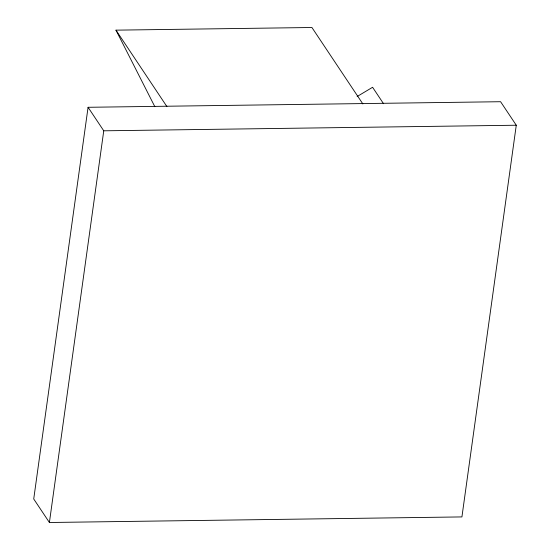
<?xml version="1.0" encoding="UTF-8"?>
<svg xmlns="http://www.w3.org/2000/svg" width="550" height="550" viewBox="0 0 550 550"><rect width="100%" height="100%" fill="white"/><g stroke="black" fill="none" stroke-linecap="round" stroke-linejoin="round"><path stroke-width="0.82" d="M88.076 107.291L33.729 498.981L49.404 522.5L461.924 516.918L516.271 125.228L500.596 101.716L88.076 107.291L103.751 130.811L49.404 522.5M357.129 96.518L372.591 87.278L383.543 103.709M154.839 106.686L115.968 30.154L311.919 27.5L362.862 103.95M103.751 130.811L516.271 125.228M115.968 30.154L166.918 106.604"/></g></svg>
